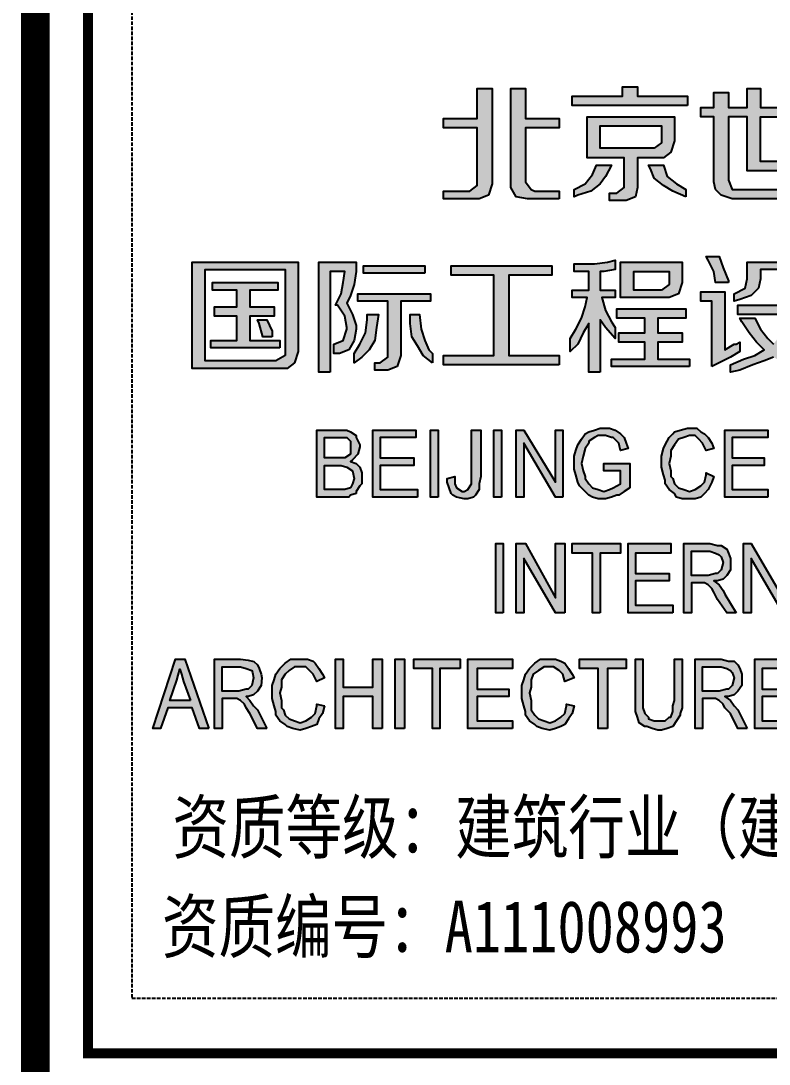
# Model space of a CAD drawing. Extents: x 815029915 to 815825525, y 579155098 to 579748855.
# Drawn here: x 815541256 to 815543855, y 579204063 to 579207685 of the extents above; entities that cross this region are included whole.
import ezdxf
from ezdxf.enums import TextEntityAlignment as Align

# ---------------------------------------------------------------- set-up
doc = ezdxf.new("R2010")
doc.units = 0
doc.header["$LTSCALE"] = 100
doc.header["$MEASUREMENT"] = 0
doc.linetypes.add('DASH', pattern=[0.35, 0.25, -0.1])
doc.layers.add('TK', color=7, linetype='Continuous')
doc.styles.add('公司名等', font='')
doc.styles.get('公司名等').set_extended_font_data('SimHei')

# ---------------------------------------------------------------- blocks, each defined once
blk = doc.blocks.new('cciad-logohatch')
h = blk.add_hatch(color=0)
h.dxf.hatch_style = 1
h.paths.add_polyline_path([(9.482, 18.552), (9.09, 18.552), (9.09, 17.766), (8.206, 17.766), (8.206, 17.521), (9.09, 17.521), (9.09, 16.098), (9.09, 16), (8.894, 15.853), (8.206, 15.853), (8.206, 15.657), (9.041, 15.657), (9.139, 15.657), (9.384, 15.755), (9.482, 16.049)])
h = blk.add_hatch(color=0)
h.dxf.hatch_style = 1
h.paths.add_polyline_path([(10.364, 17.521), (11.245, 17.521), (11.245, 17.766), (10.364, 17.766), (10.364, 18.552), (9.972, 18.552), (9.972, 16.049), (9.972, 15.951), (10.119, 15.706), (10.413, 15.657), (11.245, 15.657), (11.245, 15.853), (10.609, 15.853), (10.511, 15.902), (10.364, 16.098)])
h = blk.add_hatch(color=0)
h.dxf.hatch_style = 1
h.paths.add_polyline_path([(14.628, 18.356), (13.305, 18.356), (13.305, 18.601), (12.913, 18.601), (12.913, 18.356), (11.588, 18.356), (11.588, 18.108), (14.628, 18.108)])
h = blk.add_hatch(color=0)
h.dxf.hatch_style = 1
h.paths.add_polyline_path([(15.706, 17.815), (16.196, 17.815), (16.196, 16.391), (17.178, 16.391), (17.325, 16.44), (17.521, 16.59), (17.619, 16.884), (17.619, 17.815), (18.011, 17.815), (18.011, 18.059), (17.619, 18.059), (17.619, 18.552), (17.276, 18.552), (17.276, 18.059), (16.541, 18.059), (16.541, 18.552), (16.196, 18.552), (16.196, 18.059), (15.706, 18.059), (15.706, 18.454), (15.314, 18.454), (15.314, 18.059), (14.971, 18.059), (14.971, 17.815), (15.314, 17.815), (15.314, 16.098), (15.363, 15.902), (15.51, 15.755), (15.804, 15.657), (17.962, 15.657), (17.962, 15.902), (15.951, 15.902), (15.804, 15.902), (15.706, 16.147)])
h.paths.add_polyline_path([(16.541, 17.815), (17.276, 17.815), (17.276, 16.835), (17.08, 16.639), (16.541, 16.639)], flags=16)
h = blk.add_hatch(color=0)
h.dxf.hatch_style = 1
h.paths.add_polyline_path([(14.285, 17.815), (11.98, 17.815), (11.98, 16.737), (12.962, 16.737), (12.962, 16), (12.962, 15.951), (12.766, 15.804), (12.568, 15.804), (12.568, 15.608), (12.913, 15.608), (13.011, 15.608), (13.256, 15.706), (13.305, 15.951), (13.305, 16.737), (13.844, 16.737), (13.991, 16.737), (14.187, 16.884), (14.285, 17.178)])
h.paths.add_polyline_path([(13.942, 17.57), (13.942, 17.178), (13.942, 17.129), (13.746, 16.982), (12.323, 16.982), (12.323, 17.57)], flags=16)
h = blk.add_hatch(color=0)
h.dxf.hatch_style = 1
h.paths.add_polyline_path([(12.47, 16.245), (12.619, 16.541), (12.225, 16.541), (12.127, 16.294), (11.931, 16.049), (11.637, 15.902), (11.637, 15.706), (11.735, 15.755), (12.078, 15.853), (12.323, 16.049)])
h = blk.add_hatch(color=0)
h.dxf.hatch_style = 1
h.paths.add_polyline_path([(14.089, 16.245), (13.991, 16.541), (13.599, 16.541), (13.648, 16.44), (13.746, 16.196), (13.991, 16), (14.236, 15.853), (14.579, 15.706), (14.579, 15.902), (14.334, 16.049)])
h = blk.add_hatch(color=0)
h.dxf.hatch_style = 1
h.paths.add_polyline_path([(12.47, 12.713), (12.372, 13.058), (12.717, 13.058), (12.717, 13.254), (12.323, 13.254), (12.323, 13.744), (12.421, 13.744), (12.717, 13.793), (12.717, 14.038), (12.519, 13.989), (12.176, 13.94), (11.637, 13.94), (11.637, 13.744), (12.029, 13.744), (12.029, 13.254), (11.588, 13.254), (11.588, 13.058), (11.98, 13.058), (11.931, 12.811), (11.833, 12.517), (11.686, 12.223), (11.539, 11.978), (11.539, 11.635), (11.735, 11.831), (11.882, 12.125), (12.029, 12.37), (12.029, 11.094), (12.323, 11.094), (12.323, 12.468), (12.47, 12.272), (12.717, 11.978), (12.717, 12.272), (12.619, 12.419)])
h = blk.add_hatch(color=0)
h.dxf.hatch_style = 1
h.paths.add_polyline_path([(15.559, 13.842), (15.461, 14.136), (15.118, 14.136), (15.167, 14.038), (15.314, 13.744), (15.363, 13.45), (15.706, 13.45), (15.706, 13.499)])
h = blk.add_hatch(color=0)
h.dxf.hatch_style = 1
h.paths.add_polyline_path([(4.382, 13.989), (1.59, 13.989), (1.59, 11.192), (3.941, 11.192), (4.088, 11.192), (4.284, 11.339), (4.382, 11.635)])
h.paths.add_polyline_path([(4.039, 11.635), (4.039, 11.537), (3.794, 11.39), (1.933, 11.39), (1.933, 13.793), (4.039, 13.793)], flags=16)
h.paths.add_polyline_path([(3.892, 11.929), (3.892, 11.733), (2.08, 11.733), (2.08, 11.929), (2.766, 11.929), (2.766, 12.566), (2.178, 12.566), (2.178, 12.811), (2.766, 12.811), (2.766, 13.254), (2.129, 13.254), (2.129, 13.45), (3.843, 13.45), (3.843, 13.254), (3.109, 13.254), (3.109, 12.811), (3.745, 12.811), (3.745, 12.566), (3.109, 12.566), (3.109, 11.929)], flags=0)
h.paths.add_polyline_path([(3.696, 12.174), (3.696, 12.027), (3.451, 12.027), (3.353, 12.37), (3.304, 12.468), (3.549, 12.468)], flags=0)
h = blk.add_hatch(color=0)
h.dxf.hatch_style = 1
h.paths.add_polyline_path([(5.217, 13.744), (5.609, 13.744), (5.56, 13.45), (5.511, 13.156), (5.364, 12.86), (5.413, 12.86), (5.609, 12.566), (5.658, 12.272), (5.658, 12.223), (5.56, 11.929), (5.315, 11.831), (5.315, 11.586), (5.462, 11.586), (5.707, 11.684), (5.854, 11.929), (5.903, 12.223), (5.903, 12.321), (5.805, 12.615), (5.658, 12.909), (5.756, 13.107), (5.854, 13.401), (5.903, 13.744), (5.903, 13.989), (4.921, 13.989), (4.921, 11.094), (5.217, 11.094)])
h = blk.add_hatch(color=0)
h.dxf.hatch_style = 1
h.paths.add_polyline_path([(7.716, 13.891), (6.099, 13.891), (6.099, 13.695), (7.716, 13.695)])
h = blk.add_hatch(color=0)
h.dxf.hatch_style = 1
h.paths.add_polyline_path([(9.923, 13.646), (11.049, 13.646), (11.049, 13.891), (8.402, 13.891), (8.402, 13.646), (9.531, 13.646), (9.531, 11.537), (8.206, 11.537), (8.206, 11.29), (11.245, 11.29), (11.245, 11.537), (9.923, 11.537)])
h = blk.add_hatch(color=0)
h.dxf.hatch_style = 1
h.paths.add_polyline_path([(14.383, 13.156), (14.481, 13.45), (14.481, 13.989), (12.864, 13.989), (12.864, 13.058), (14.04, 13.058), (14.138, 13.058)])
h.paths.add_polyline_path([(13.207, 13.254), (13.207, 13.744), (14.138, 13.744), (14.138, 13.45), (14.138, 13.401), (13.942, 13.254)], flags=16)
h = blk.add_hatch(color=0)
h.dxf.hatch_style = 1
h.paths.add_polyline_path([(16.541, 13.548), (16.541, 13.793), (17.276, 13.793), (17.276, 13.401), (17.325, 13.156), (17.57, 13.058), (18.011, 13.058), (18.011, 13.254), (17.717, 13.254), (17.57, 13.45), (17.57, 13.989), (16.196, 13.989), (16.196, 13.548), (16.147, 13.303), (15.853, 13.156), (15.853, 12.958), (16, 13.007), (16.296, 13.107), (16.492, 13.303)])
h = blk.add_hatch(color=0)
h.dxf.hatch_style = 1
h.paths.add_polyline_path([(3.745, 12.811), (3.109, 12.811), (3.109, 13.254), (3.843, 13.254), (3.843, 13.45), (2.129, 13.45), (2.129, 13.254), (2.766, 13.254), (2.766, 12.811), (2.178, 12.811), (2.178, 12.566), (2.766, 12.566), (2.766, 11.929), (2.08, 11.929), (2.08, 11.733), (3.892, 11.733), (3.892, 11.929), (3.109, 11.929), (3.109, 12.566), (3.745, 12.566)])
h = blk.add_hatch(color=0)
h.dxf.hatch_style = 1
h.paths.add_polyline_path([(15.608, 13.205), (14.971, 13.205), (14.971, 12.958), (15.265, 12.958), (15.265, 11.241), (15.461, 11.339), (15.755, 11.488), (16, 11.635), (16, 11.88), (15.902, 11.831), (15.853, 11.831), (15.608, 11.684)])
h = blk.add_hatch(color=0)
h.dxf.hatch_style = 1
h.paths.add_polyline_path([(7.079, 12.958), (7.863, 12.958), (7.863, 13.156), (5.952, 13.156), (5.952, 12.958), (6.736, 12.958), (6.736, 11.488), (6.54, 11.339), (6.393, 11.339), (6.393, 11.143), (6.638, 11.143), (6.736, 11.143), (6.981, 11.241), (7.079, 11.537)])
h = blk.add_hatch(color=0)
h.dxf.hatch_style = 1
h.paths.add_polyline_path([(13.844, 12.517), (14.579, 12.517), (14.579, 12.762), (12.766, 12.762), (12.766, 12.517), (13.501, 12.517), (13.501, 12.125), (12.815, 12.125), (12.815, 11.88), (13.501, 11.88), (13.501, 11.439), (12.619, 11.439), (12.619, 11.241), (14.677, 11.241), (14.677, 11.439), (13.844, 11.439), (13.844, 11.88), (14.481, 11.88), (14.481, 12.125), (13.844, 12.125)])
h = blk.add_hatch(color=0)
h.dxf.hatch_style = 1
h.paths.add_polyline_path([(17.276, 11.831), (17.472, 12.027), (17.668, 12.321), (17.815, 12.615), (17.815, 12.86), (15.951, 12.86), (15.951, 12.615), (17.423, 12.615), (17.276, 12.321), (17.08, 12.076), (16.884, 11.831), (16.737, 11.978), (16.541, 12.223), (16.394, 12.517), (16, 12.517), (16.049, 12.419), (16.245, 12.125), (16.443, 11.88), (16.639, 11.684), (16.394, 11.537), (16.098, 11.439), (15.755, 11.29), (15.755, 11.094), (16, 11.143), (16.345, 11.29), (16.639, 11.39), (16.884, 11.488), (17.08, 11.39), (17.325, 11.29), (17.668, 11.192), (18.011, 11.094), (18.011, 11.29), (17.668, 11.439), (17.374, 11.537), (17.129, 11.684)])
h = blk.add_hatch(color=0)
h.dxf.hatch_style = 1
h.paths.add_polyline_path([(3.549, 12.468), (3.304, 12.468), (3.353, 12.37), (3.451, 12.027), (3.696, 12.027), (3.696, 12.174)])
h = blk.add_hatch(color=0)
h.dxf.hatch_style = 1
h.paths.add_polyline_path([(6.442, 12.272), (6.491, 12.615), (6.197, 12.615), (6.197, 12.468), (6.148, 12.125), (6.001, 11.831), (5.854, 11.586), (5.854, 11.339), (6.05, 11.488), (6.246, 11.684), (6.393, 11.929)])
h = blk.add_hatch(color=0)
h.dxf.hatch_style = 1
h.paths.add_polyline_path([(7.618, 12.223), (7.569, 12.615), (7.324, 12.615), (7.324, 12.37), (7.373, 12.027), (7.52, 11.782), (7.667, 11.537), (7.912, 11.339), (7.912, 11.586), (7.814, 11.684), (7.716, 11.929)])
h = blk.add_hatch(color=0)
h.dxf.hatch_style = 1
h.paths.add_polyline_path([(11.833, 8.691), (11.882, 8.887), (11.931, 9.083), (12.029, 9.23), (12.029, 9.279), (12.176, 9.377), (12.274, 9.426), (12.421, 9.426), (12.47, 9.426), (12.619, 9.377), (12.668, 9.377), (12.815, 9.23), (12.864, 9.034), (13.06, 9.083), (13.011, 9.23), (12.962, 9.377), (12.864, 9.475), (12.717, 9.573), (12.568, 9.622), (12.421, 9.622), (12.323, 9.622), (12.176, 9.573), (12.029, 9.524), (11.931, 9.475), (11.833, 9.328), (11.735, 9.181), (11.686, 9.034), (11.637, 8.887), (11.637, 8.691), (11.637, 8.544), (11.686, 8.397), (11.735, 8.201), (11.784, 8.103), (11.882, 8.005), (12.029, 7.856), (12.127, 7.807), (12.274, 7.758), (12.421, 7.758), (12.47, 7.758), (12.619, 7.807), (12.766, 7.856), (12.815, 7.856), (12.962, 7.956), (13.109, 8.054), (13.109, 8.691), (12.421, 8.691), (12.421, 8.495), (12.864, 8.495), (12.864, 8.152), (12.668, 8.054), (12.568, 8.005), (12.421, 7.956), (12.274, 8.005), (12.127, 8.054), (12.029, 8.152), (11.931, 8.299), (11.931, 8.348), (11.882, 8.495)])
h = blk.add_hatch(color=0)
h.dxf.hatch_style = 1
h.paths.add_polyline_path([(14.187, 8.495), (14.138, 8.691), (14.187, 8.887), (14.187, 9.034), (14.285, 9.181), (14.383, 9.328), (14.53, 9.377), (14.677, 9.426), (14.824, 9.426), (14.922, 9.328), (15.02, 9.23), (15.118, 9.034), (15.314, 9.083), (15.265, 9.23), (15.167, 9.377), (15.069, 9.475), (14.971, 9.524), (14.873, 9.622), (14.677, 9.622), (14.628, 9.622), (14.432, 9.573), (14.285, 9.524), (14.236, 9.475), (14.138, 9.377), (14.04, 9.181), (13.991, 9.083), (13.942, 8.887), (13.942, 8.691), (13.942, 8.593), (13.991, 8.397), (14.04, 8.25), (14.04, 8.152), (14.138, 8.005), (14.285, 7.905), (14.334, 7.807), (14.481, 7.758), (14.677, 7.758), (14.824, 7.758), (14.971, 7.807), (15.069, 7.905), (15.167, 8.005), (15.265, 8.201), (15.314, 8.348), (15.118, 8.446), (15.118, 8.397), (15.069, 8.201), (14.971, 8.103), (14.824, 8.005), (14.677, 7.956), (14.53, 8.005), (14.383, 8.054), (14.285, 8.152), (14.236, 8.299), (14.187, 8.348)])
h = blk.add_hatch(color=0)
h.dxf.hatch_style = 1
h.paths.add_polyline_path([(5.805, 8.789), (5.952, 8.936), (6.001, 9.132), (6.001, 9.181), (5.903, 9.377), (5.903, 9.426), (5.756, 9.524), (5.658, 9.573), (5.462, 9.573), (4.872, 9.573), (4.872, 7.807), (5.462, 7.807), (5.56, 7.807), (5.707, 7.807), (5.756, 7.856), (5.903, 7.905), (5.903, 7.956), (6.001, 8.103), (6.05, 8.152), (6.05, 8.299), (6.05, 8.446), (6.001, 8.593), (5.903, 8.691), (5.756, 8.74)])
h.paths.add_polyline_path([(5.068, 8.838), (5.068, 9.377), (5.413, 9.377), (5.511, 9.377), (5.658, 9.377), (5.756, 9.279), (5.756, 9.083), (5.756, 8.936), (5.609, 8.838), (5.413, 8.838)], flags=16)
h.paths.add_polyline_path([(5.462, 8.642), (5.511, 8.642), (5.658, 8.593), (5.805, 8.495), (5.854, 8.299), (5.805, 8.152), (5.756, 8.054), (5.609, 8.005), (5.462, 8.005), (5.068, 8.005), (5.068, 8.642)], flags=16)
h = blk.add_hatch(color=0)
h.dxf.hatch_style = 1
h.paths.add_polyline_path([(7.422, 8.838), (6.54, 8.838), (6.54, 9.377), (7.471, 9.377), (7.471, 9.573), (6.344, 9.573), (6.344, 7.807), (7.52, 7.807), (7.52, 8.005), (6.54, 8.005), (6.54, 8.642), (7.422, 8.642)])
h = blk.add_hatch(color=0)
h.dxf.hatch_style = 1
h.paths.add_polyline_path([(8.059, 9.573), (7.863, 9.573), (7.863, 7.807), (8.059, 7.807)])
h = blk.add_hatch(color=0)
h.dxf.hatch_style = 1
h.paths.add_polyline_path([(9.188, 9.573), (8.943, 9.573), (8.943, 8.348), (8.943, 8.299), (8.943, 8.152), (8.843, 8.005), (8.745, 7.956), (8.696, 7.956), (8.549, 8.054), (8.5, 8.152), (8.5, 8.348), (8.304, 8.299), (8.304, 8.201), (8.353, 8.054), (8.402, 7.905), (8.451, 7.856), (8.549, 7.807), (8.745, 7.758), (8.843, 7.758), (8.992, 7.807), (9.041, 7.856), (9.139, 8.005), (9.139, 8.152), (9.188, 8.348)])
h = blk.add_hatch(color=0)
h.dxf.hatch_style = 1
h.paths.add_polyline_path([(9.727, 9.573), (9.531, 9.573), (9.531, 7.807), (9.727, 7.807)])
h = blk.add_hatch(color=0)
h.dxf.hatch_style = 1
h.paths.add_polyline_path([(10.315, 9.573), (10.119, 9.573), (10.119, 7.807), (10.315, 7.807), (10.315, 9.23), (11.147, 7.807), (11.343, 7.807), (11.343, 9.573), (11.147, 9.573), (11.147, 8.201)])
h = blk.add_hatch(color=0)
h.dxf.hatch_style = 1
h.paths.add_polyline_path([(15.804, 8.642), (16.639, 8.642), (16.639, 8.838), (15.804, 8.838), (15.804, 9.377), (16.737, 9.377), (16.737, 9.573), (15.608, 9.573), (15.608, 7.807), (16.737, 7.807), (16.737, 8.005), (15.804, 8.005)])
h = blk.add_hatch(color=0)
h.dxf.hatch_style = 1
h.paths.add_polyline_path([(9.776, 6.582), (9.58, 6.582), (9.58, 4.767), (9.776, 4.767)])
h = blk.add_hatch(color=0)
h.dxf.hatch_style = 1
h.paths.add_polyline_path([(10.364, 6.582), (10.119, 6.582), (10.119, 4.767), (10.315, 4.767), (10.315, 6.188), (11.147, 4.767), (11.392, 4.767), (11.392, 6.582), (11.147, 6.582), (11.147, 5.159)])
h = blk.add_hatch(color=0)
h.dxf.hatch_style = 1
h.paths.add_polyline_path([(12.323, 6.337), (12.864, 6.337), (12.864, 6.582), (11.588, 6.582), (11.588, 6.337), (12.127, 6.337), (12.127, 4.767), (12.323, 4.767)])
h = blk.add_hatch(color=0)
h.dxf.hatch_style = 1
h.paths.add_polyline_path([(13.256, 5.6), (14.138, 5.6), (14.138, 5.796), (13.256, 5.796), (13.256, 6.337), (14.187, 6.337), (14.187, 6.582), (13.06, 6.582), (13.06, 4.767), (14.236, 4.767), (14.236, 4.963), (13.256, 4.963)])
h = blk.add_hatch(color=0)
h.dxf.hatch_style = 1
h.paths.add_polyline_path([(15.657, 5.747), (15.755, 5.894), (15.755, 6.09), (15.755, 6.188), (15.706, 6.337), (15.657, 6.435), (15.51, 6.533), (15.412, 6.533), (15.216, 6.582), (14.53, 6.582), (14.53, 4.767), (14.726, 4.767), (14.726, 5.551), (14.971, 5.551), (15.069, 5.551), (15.167, 5.502), (15.265, 5.404), (15.314, 5.306), (15.412, 5.11), (15.657, 4.767), (15.902, 4.767), (15.608, 5.257), (15.559, 5.355), (15.461, 5.502), (15.314, 5.6), (15.412, 5.6), (15.559, 5.649)])
h.paths.add_polyline_path([(14.726, 5.747), (14.726, 6.386), (15.216, 6.386), (15.363, 6.337), (15.461, 6.288), (15.51, 6.239), (15.559, 6.09), (15.51, 5.894), (15.412, 5.796), (15.363, 5.796), (15.167, 5.747)], flags=16)
h = blk.add_hatch(color=0)
h.dxf.hatch_style = 1
h.paths.add_polyline_path([(16.296, 6.188), (17.129, 4.767), (17.325, 4.767), (17.325, 6.582), (17.129, 6.582), (17.129, 5.159), (16.296, 6.582), (16.098, 6.582), (16.098, 4.767), (16.296, 4.767)])
h = blk.add_hatch(color=0)
h.dxf.hatch_style = 1
h.paths.add_polyline_path([(1.392, 3.54), (1.147, 3.54), (0.559, 1.725), (0.755, 1.725), (0.951, 2.264), (1.59, 2.264), (1.786, 1.725), (2.031, 1.725)])
h.paths.add_polyline_path([(1.184, 2.994), (1.221, 3.122), (1.263, 3.278), (1.304, 3.151), (1.361, 2.954), (1.541, 2.46), (1, 2.46)], flags=16)
h = blk.add_hatch(color=0)
h.dxf.hatch_style = 1
h.paths.add_polyline_path([(3.206, 2.607), (3.304, 2.705), (3.402, 2.854), (3.426, 3.05), (3.402, 3.148), (3.353, 3.295), (3.304, 3.393), (3.207, 3.48), (3.062, 3.516), (2.864, 3.54), (2.178, 3.54), (2.178, 1.725), (2.374, 1.725), (2.374, 2.509), (2.619, 2.509), (2.766, 2.509), (2.864, 2.46), (2.962, 2.362), (3.011, 2.264), (3.109, 2.117), (3.304, 1.725), (3.549, 1.725), (3.304, 2.215), (3.206, 2.313), (3.109, 2.46), (3.011, 2.558), (3.06, 2.558)])
h.paths.add_polyline_path([(2.374, 2.705), (2.374, 2.754), (2.374, 3.344), (2.864, 3.344), (3.011, 3.295), (3.158, 3.246), (3.18, 3.195), (3.206, 3.05), (3.158, 2.854), (3.06, 2.754), (3.011, 2.754), (2.815, 2.705)], flags=16)
h = blk.add_hatch(color=0)
h.dxf.hatch_style = 1
h.paths.add_polyline_path([(3.892, 2.656), (3.941, 2.805), (3.941, 3.001), (4.039, 3.148), (4.137, 3.246), (4.284, 3.344), (4.431, 3.344), (4.578, 3.344), (4.676, 3.246), (4.774, 3.148), (4.872, 2.952), (5.068, 3.05), (5.019, 3.148), (4.921, 3.295), (4.823, 3.442), (4.774, 3.491), (4.627, 3.54), (4.431, 3.54), (4.382, 3.54), (4.186, 3.54), (4.039, 3.442), (3.99, 3.393), (3.892, 3.295), (3.794, 3.148), (3.745, 3.001), (3.696, 2.854), (3.696, 2.656), (3.696, 2.509), (3.745, 2.313), (3.794, 2.166), (3.794, 2.068), (3.892, 1.921), (4.039, 1.823), (4.088, 1.774), (4.235, 1.725), (4.431, 1.676), (4.578, 1.725), (4.725, 1.774), (4.872, 1.823), (4.921, 1.97), (5.019, 2.117), (5.068, 2.313), (4.872, 2.362), (4.872, 2.313), (4.823, 2.117), (4.725, 2.019), (4.578, 1.921), (4.431, 1.872), (4.284, 1.921), (4.137, 1.97), (4.039, 2.068), (3.99, 2.215), (3.941, 2.264), (3.941, 2.46)])
h = blk.add_hatch(color=0)
h.dxf.hatch_style = 1
h.paths.add_polyline_path([(6.589, 3.54), (6.344, 3.54), (6.344, 2.805), (5.56, 2.805), (5.56, 3.54), (5.364, 3.54), (5.364, 1.725), (5.56, 1.725), (5.56, 2.558), (6.344, 2.558), (6.344, 1.725), (6.589, 1.725)])
h = blk.add_hatch(color=0)
h.dxf.hatch_style = 1
h.paths.add_polyline_path([(7.177, 3.54), (6.932, 3.54), (6.932, 1.725), (7.177, 1.725)])
h = blk.add_hatch(color=0)
h.dxf.hatch_style = 1
h.paths.add_polyline_path([(8.108, 3.295), (8.647, 3.295), (8.647, 3.54), (7.422, 3.54), (7.422, 3.295), (7.912, 3.295), (7.912, 1.725), (8.108, 1.725)])
h = blk.add_hatch(color=0)
h.dxf.hatch_style = 1
h.paths.add_polyline_path([(9.923, 2.754), (9.09, 2.754), (9.09, 3.295), (10.021, 3.295), (10.021, 3.54), (8.843, 3.54), (8.843, 1.725), (10.021, 1.725), (10.021, 1.921), (9.09, 1.921), (9.09, 2.558), (9.923, 2.558)])
h = blk.add_hatch(color=0)
h.dxf.hatch_style = 1
h.paths.add_polyline_path([(10.511, 2.46), (10.462, 2.656), (10.511, 2.805), (10.511, 3.001), (10.56, 3.148), (10.707, 3.246), (10.854, 3.344), (11.001, 3.344), (11.098, 3.344), (11.245, 3.246), (11.343, 3.148), (11.392, 2.952), (11.637, 3.05), (11.588, 3.148), (11.49, 3.295), (11.392, 3.442), (11.294, 3.491), (11.147, 3.54), (11.001, 3.54), (10.903, 3.54), (10.756, 3.54), (10.609, 3.442), (10.56, 3.393), (10.462, 3.295), (10.364, 3.148), (10.315, 3.001), (10.266, 2.854), (10.266, 2.656), (10.266, 2.509), (10.315, 2.313), (10.364, 2.166), (10.364, 2.068), (10.462, 1.921), (10.609, 1.823), (10.658, 1.774), (10.805, 1.725), (11.001, 1.676), (11.147, 1.725), (11.294, 1.774), (11.392, 1.823), (11.49, 1.97), (11.588, 2.117), (11.637, 2.313), (11.441, 2.362), (11.441, 2.313), (11.392, 2.117), (11.294, 2.019), (11.147, 1.921), (11.001, 1.872), (10.854, 1.921), (10.707, 1.97), (10.609, 2.068), (10.511, 2.215), (10.511, 2.264)])
h = blk.add_hatch(color=0)
h.dxf.hatch_style = 1
h.paths.add_polyline_path([(12.519, 3.295), (13.011, 3.295), (13.011, 3.54), (11.784, 3.54), (11.784, 3.295), (12.274, 3.295), (12.274, 1.725), (12.519, 1.725)])
h = blk.add_hatch(color=0)
h.dxf.hatch_style = 1
h.paths.add_polyline_path([(13.452, 2.46), (13.452, 3.54), (13.256, 3.54), (13.256, 2.46), (13.256, 2.362), (13.256, 2.166), (13.305, 2.019), (13.354, 1.872), (13.501, 1.774), (13.55, 1.774), (13.697, 1.725), (13.844, 1.676), (13.942, 1.676), (14.089, 1.725), (14.236, 1.774), (14.334, 1.921), (14.432, 2.068), (14.432, 2.117), (14.481, 2.264), (14.481, 2.46), (14.481, 3.54), (14.285, 3.54), (14.285, 2.46), (14.236, 2.313), (14.236, 2.166), (14.187, 2.019), (14.138, 2.019), (14.04, 1.921), (13.844, 1.921), (13.746, 1.921), (13.599, 1.97), (13.599, 2.019), (13.501, 2.117), (13.452, 2.264)])
h = blk.add_hatch(color=0)
h.dxf.hatch_style = 1
h.paths.add_polyline_path([(15.951, 2.705), (16.049, 2.854), (16.049, 3.05), (16.049, 3.148), (16, 3.295), (15.951, 3.393), (15.853, 3.491), (15.706, 3.491), (15.51, 3.54), (14.824, 3.54), (14.824, 1.725), (15.02, 1.725), (15.02, 2.509), (15.265, 2.509), (15.363, 2.509), (15.461, 2.46), (15.559, 2.362), (15.608, 2.264), (15.755, 2.117), (15.951, 1.725), (16.196, 1.725), (15.951, 2.215), (15.853, 2.313), (15.755, 2.46), (15.608, 2.558), (15.706, 2.558), (15.853, 2.607)])
h.paths.add_polyline_path([(15.02, 2.705), (15.02, 2.754), (15.02, 3.344), (15.51, 3.344), (15.657, 3.295), (15.755, 3.246), (15.804, 3.197), (15.853, 3.05), (15.804, 2.854), (15.706, 2.754), (15.657, 2.754), (15.461, 2.705)], flags=16)
h = blk.add_hatch(color=0)
h.dxf.hatch_style = 1
h.paths.add_polyline_path([(17.472, 2.754), (16.59, 2.754), (16.59, 3.295), (17.521, 3.295), (17.521, 3.54), (16.394, 3.54), (16.394, 1.725), (17.57, 1.725), (17.57, 1.921), (16.59, 1.921), (16.59, 2.558), (17.472, 2.558)])
blk = doc.blocks.new('WMF3')
for points in [[(14.951, -5.593), (13.431, -5.593), (13.431, -5.469), (14.094, -5.469), (14.094, -5.347), (14.29, -5.347), (14.29, -5.469), (14.951, -5.469)], [(12.329, -6.77), (12.207, -6.819), (12.158, -6.819), (11.74, -6.819), (11.74, -6.721), (12.084, -6.721), (12.182, -6.647), (12.182, -6.598), (12.182, -5.887), (11.74, -5.887), (11.74, -5.764), (12.182, -5.764), (12.182, -5.371), (12.378, -5.371), (12.378, -6.623)], [(13.26, -6.819), (12.843, -6.819), (12.696, -6.794), (12.623, -6.672), (12.623, -6.623), (12.623, -5.371), (12.819, -5.371), (12.819, -5.764), (13.26, -5.764), (13.26, -5.887), (12.819, -5.887), (12.819, -6.598), (12.892, -6.696), (12.941, -6.721), (13.26, -6.721)], [(14.143, -6.843), (14.094, -6.843), (13.921, -6.843), (13.921, -6.745), (14.02, -6.745), (14.118, -6.672), (14.118, -6.647), (14.118, -6.279), (13.627, -6.279), (13.627, -5.74), (14.78, -5.74), (14.78, -6.058), (14.731, -6.205), (14.633, -6.279), (14.559, -6.279), (14.29, -6.279), (14.29, -6.672), (14.265, -6.794)], [(16.177, -6.328), (15.908, -6.328), (15.908, -5.74), (16.275, -5.74), (16.275, -6.23)], [(14.51, -6.156), (13.799, -6.156), (13.799, -5.862), (14.608, -5.862), (14.608, -6.058), (14.608, -6.083)], [(13.676, -6.721), (13.505, -6.77), (13.456, -6.794), (13.456, -6.696), (13.603, -6.623), (13.701, -6.5), (13.75, -6.377), (13.947, -6.377), (13.872, -6.525), (13.799, -6.623)], [(14.927, -6.794), (14.755, -6.721), (14.633, -6.647), (14.51, -6.549), (14.461, -6.427), (14.437, -6.377), (14.633, -6.377), (14.682, -6.525), (14.804, -6.623), (14.927, -6.696)], [(9.779, -8.978), (9.681, -9.051), (9.608, -9.051), (8.432, -9.051), (8.432, -7.653), (9.828, -7.653), (9.828, -8.83)], [(10.246, -9.1), (10.098, -9.1), (10.098, -7.653), (10.589, -7.653), (10.589, -7.775), (10.564, -7.947), (10.515, -8.094), (10.466, -8.193), (10.54, -8.34), (10.589, -8.487), (10.589, -8.536), (10.564, -8.683), (10.491, -8.805), (10.368, -8.854), (10.295, -8.854), (10.295, -8.732), (10.417, -8.683), (10.466, -8.536), (10.466, -8.511), (10.442, -8.364), (10.344, -8.217), (10.319, -8.217), (10.393, -8.069), (10.417, -7.922), (10.442, -7.775), (10.246, -7.775)], [(13.799, -9.1), (13.652, -9.1), (13.652, -8.462), (13.578, -8.585), (13.505, -8.732), (13.407, -8.83), (13.407, -8.658), (13.48, -8.536), (13.554, -8.389), (13.603, -8.242), (13.627, -8.118), (13.431, -8.118), (13.431, -8.02), (13.652, -8.02), (13.652, -7.775), (13.456, -7.775), (13.456, -7.677), (13.725, -7.677), (13.897, -7.653), (13.996, -7.628), (13.996, -7.751), (13.848, -7.775), (13.799, -7.775), (13.799, -8.02), (13.996, -8.02), (13.996, -8.118), (13.823, -8.118), (13.872, -8.291), (13.947, -8.438), (13.996, -8.511), (13.996, -8.658), (13.872, -8.511), (13.799, -8.413)], [(14.706, -8.118), (14.657, -8.118), (14.069, -8.118), (14.069, -7.653), (14.878, -7.653), (14.878, -7.922), (14.829, -8.069)], [(15.49, -7.922), (15.319, -7.922), (15.294, -7.775), (15.221, -7.628), (15.196, -7.579), (15.368, -7.579), (15.417, -7.726), (15.49, -7.898)], [(16.642, -8.118), (16.422, -8.118), (16.3, -8.069), (16.275, -7.947), (16.275, -7.751), (15.908, -7.751), (15.908, -7.873), (15.883, -7.996), (15.785, -8.094), (15.637, -8.144), (15.564, -8.168), (15.564, -8.069), (15.71, -7.996), (15.735, -7.873), (15.735, -7.653), (16.422, -7.653), (16.422, -7.922), (16.495, -8.02), (16.642, -8.02)], [(9.657, -8.879), (9.534, -8.952), (8.604, -8.952), (8.604, -7.751), (9.657, -7.751), (9.657, -8.83)], [(11.495, -7.8), (10.687, -7.8), (10.687, -7.702), (11.495, -7.702)], [(13.26, -9.002), (11.74, -9.002), (11.74, -8.879), (12.403, -8.879), (12.403, -7.824), (11.838, -7.824), (11.838, -7.702), (13.162, -7.702), (13.162, -7.824), (12.598, -7.824), (12.598, -8.879), (13.26, -8.879)], [(14.608, -8.02), (14.241, -8.02), (14.241, -7.775), (14.706, -7.775), (14.706, -7.922), (14.706, -7.947)], [(9.583, -8.781), (8.677, -8.781), (8.677, -8.683), (9.02, -8.683), (9.02, -8.364), (8.726, -8.364), (8.726, -8.242), (9.02, -8.242), (9.02, -8.02), (8.701, -8.02), (8.701, -7.922), (9.559, -7.922), (9.559, -8.02), (9.191, -8.02), (9.191, -8.242), (9.51, -8.242), (9.51, -8.364), (9.191, -8.364), (9.191, -8.683), (9.583, -8.683)], [(11.128, -9.027), (11.005, -9.076), (10.956, -9.076), (10.834, -9.076), (10.834, -8.978), (10.907, -8.978), (11.005, -8.903), (11.005, -8.168), (10.613, -8.168), (10.613, -8.069), (11.569, -8.069), (11.569, -8.168), (11.177, -8.168), (11.177, -8.879)], [(15.27, -9.027), (15.27, -8.168), (15.123, -8.168), (15.123, -8.045), (15.441, -8.045), (15.441, -8.805), (15.564, -8.732), (15.588, -8.732), (15.637, -8.707), (15.637, -8.83), (15.515, -8.903), (15.368, -8.978)], [(10.76, -8.805), (10.662, -8.903), (10.564, -8.978), (10.564, -8.854), (10.638, -8.732), (10.711, -8.585), (10.736, -8.413), (10.736, -8.34), (10.883, -8.34), (10.858, -8.511), (10.834, -8.683)], [(11.593, -8.978), (11.471, -8.879), (11.397, -8.756), (11.324, -8.634), (11.299, -8.462), (11.299, -8.34), (11.422, -8.34), (11.446, -8.536), (11.495, -8.683), (11.544, -8.805), (11.593, -8.854)], [(14.976, -9.027), (13.947, -9.027), (13.947, -8.928), (14.388, -8.928), (14.388, -8.707), (14.045, -8.707), (14.045, -8.585), (14.388, -8.585), (14.388, -8.389), (14.02, -8.389), (14.02, -8.266), (14.927, -8.266), (14.927, -8.389), (14.559, -8.389), (14.559, -8.585), (14.878, -8.585), (14.878, -8.707), (14.559, -8.707), (14.559, -8.928), (14.976, -8.928)], [(9.485, -8.634), (9.363, -8.634), (9.314, -8.462), (9.289, -8.413), (9.412, -8.413), (9.485, -8.56)], [(10.589, -10.695), (10.515, -10.719), (10.491, -10.744), (10.417, -10.744), (10.368, -10.744), (10.073, -10.744), (10.073, -9.861), (10.368, -9.861), (10.466, -9.861), (10.515, -9.885), (10.589, -9.934), (10.589, -9.959), (10.638, -10.057), (10.638, -10.081), (10.613, -10.179), (10.54, -10.253), (10.515, -10.277), (10.589, -10.302), (10.638, -10.351), (10.662, -10.424), (10.662, -10.498), (10.662, -10.571), (10.638, -10.596), (10.589, -10.669)], [(11.397, -10.744), (10.809, -10.744), (10.809, -9.861), (11.373, -9.861), (11.373, -9.959), (10.907, -9.959), (10.907, -10.228), (11.348, -10.228), (11.348, -10.326), (10.907, -10.326), (10.907, -10.645), (11.397, -10.645)], [(11.667, -10.744), (11.569, -10.744), (11.569, -9.861), (11.667, -9.861)], [(12.158, -10.719), (12.133, -10.744), (12.058, -10.768), (12.009, -10.768), (11.911, -10.744), (11.862, -10.719), (11.838, -10.695), (11.813, -10.62), (11.789, -10.547), (11.789, -10.498), (11.887, -10.473), (11.887, -10.571), (11.911, -10.62), (11.985, -10.669), (12.009, -10.669), (12.058, -10.645), (12.109, -10.571), (12.109, -10.498), (12.109, -10.473), (12.109, -9.861), (12.231, -9.861), (12.231, -10.473), (12.207, -10.571), (12.207, -10.645)], [(12.501, -10.744), (12.403, -10.744), (12.403, -9.861), (12.501, -9.861)], [(13.309, -10.744), (13.211, -10.744), (12.794, -10.032), (12.794, -10.744), (12.696, -10.744), (12.696, -9.861), (12.794, -9.861), (13.211, -10.547), (13.211, -9.861), (13.309, -9.861)], [(14.192, -10.62), (14.118, -10.669), (14.045, -10.719), (14.02, -10.719), (13.947, -10.744), (13.872, -10.768), (13.848, -10.768), (13.774, -10.768), (13.701, -10.744), (13.652, -10.719), (13.578, -10.645), (13.529, -10.596), (13.505, -10.547), (13.48, -10.449), (13.456, -10.375), (13.456, -10.302), (13.456, -10.204), (13.48, -10.13), (13.505, -10.057), (13.554, -9.983), (13.603, -9.91), (13.652, -9.885), (13.725, -9.861), (13.799, -9.836), (13.848, -9.836), (13.921, -9.836), (13.996, -9.861), (14.069, -9.91), (14.118, -9.959), (14.143, -10.032), (14.167, -10.106), (14.069, -10.13), (14.045, -10.032), (13.971, -9.959), (13.947, -9.959), (13.872, -9.934), (13.848, -9.934), (13.774, -9.934), (13.725, -9.959), (13.652, -10.008), (13.652, -10.032), (13.603, -10.106), (13.578, -10.204), (13.554, -10.302), (13.578, -10.4), (13.603, -10.473), (13.603, -10.498), (13.652, -10.571), (13.701, -10.62), (13.774, -10.645), (13.848, -10.669), (13.921, -10.645), (13.971, -10.62), (14.069, -10.571), (14.069, -10.4), (13.848, -10.4), (13.848, -10.302), (14.192, -10.302)], [(15.123, -10.744), (15.049, -10.768), (14.976, -10.768), (14.878, -10.768), (14.804, -10.744), (14.78, -10.695), (14.706, -10.645), (14.657, -10.571), (14.657, -10.522), (14.633, -10.449), (14.608, -10.351), (14.608, -10.302), (14.608, -10.204), (14.633, -10.106), (14.657, -10.057), (14.706, -9.959), (14.755, -9.91), (14.78, -9.885), (14.853, -9.861), (14.951, -9.836), (14.976, -9.836), (15.074, -9.836), (15.123, -9.885), (15.172, -9.91), (15.221, -9.959), (15.27, -10.032), (15.294, -10.106), (15.196, -10.13), (15.147, -10.032), (15.098, -9.983), (15.049, -9.934), (14.976, -9.934), (14.902, -9.959), (14.829, -9.983), (14.78, -10.057), (14.731, -10.13), (14.731, -10.204), (14.706, -10.302), (14.731, -10.4), (14.731, -10.473), (14.755, -10.498), (14.78, -10.571), (14.829, -10.62), (14.902, -10.645), (14.976, -10.669), (15.049, -10.645), (15.123, -10.596), (15.172, -10.547), (15.196, -10.449), (15.196, -10.424), (15.294, -10.473), (15.27, -10.547), (15.221, -10.645), (15.172, -10.695)], [(16.006, -10.744), (15.441, -10.744), (15.441, -9.861), (16.006, -9.861), (16.006, -9.959), (15.539, -9.959), (15.539, -10.228), (15.957, -10.228), (15.957, -10.326), (15.539, -10.326), (15.539, -10.645), (16.006, -10.645)], [(10.515, -10.179), (10.442, -10.228), (10.344, -10.228), (10.171, -10.228), (10.171, -9.959), (10.344, -9.959), (10.393, -9.959), (10.466, -9.959), (10.515, -10.008), (10.515, -10.106)], [(10.515, -10.62), (10.442, -10.645), (10.368, -10.645), (10.171, -10.645), (10.171, -10.326), (10.368, -10.326), (10.393, -10.326), (10.466, -10.351), (10.54, -10.4), (10.564, -10.498), (10.54, -10.571)], [(12.525, -12.264), (12.427, -12.264), (12.427, -11.356), (12.525, -11.356)], [(13.333, -12.264), (13.211, -12.264), (12.794, -11.553), (12.794, -12.264), (12.696, -12.264), (12.696, -11.356), (12.819, -11.356), (13.211, -12.068), (13.211, -11.356), (13.333, -11.356)], [(13.799, -12.264), (13.701, -12.264), (13.701, -11.479), (13.431, -11.479), (13.431, -11.356), (14.069, -11.356), (14.069, -11.479), (13.799, -11.479)], [(14.755, -12.264), (14.167, -12.264), (14.167, -11.356), (14.731, -11.356), (14.731, -11.479), (14.265, -11.479), (14.265, -11.749), (14.706, -11.749), (14.706, -11.847), (14.265, -11.847), (14.265, -12.166), (14.755, -12.166)], [(15.588, -12.264), (15.466, -12.264), (15.343, -12.092), (15.294, -11.994), (15.27, -11.945), (15.221, -11.896), (15.172, -11.872), (15.123, -11.872), (15, -11.872), (15, -12.264), (14.902, -12.264), (14.902, -11.356), (15.245, -11.356), (15.343, -11.381), (15.392, -11.381), (15.466, -11.43), (15.49, -11.479), (15.515, -11.553), (15.515, -11.602), (15.515, -11.7), (15.466, -11.774), (15.417, -11.823), (15.343, -11.847), (15.294, -11.847), (15.368, -11.896), (15.417, -11.97), (15.441, -12.019)], [(16.3, -12.264), (16.202, -12.264), (15.785, -11.553), (15.785, -12.264), (15.686, -12.264), (15.686, -11.356), (15.785, -11.356), (16.202, -12.068), (16.202, -11.356), (16.3, -11.356)], [(15.343, -11.749), (15.319, -11.749), (15.221, -11.774), (15, -11.774), (15, -11.454), (15.245, -11.454), (15.319, -11.479), (15.368, -11.503), (15.392, -11.528), (15.417, -11.602), (15.392, -11.7)], [(8.652, -13.785), (8.53, -13.785), (8.432, -13.515), (8.112, -13.515), (8.014, -13.785), (7.916, -13.785), (8.21, -12.877), (8.333, -12.877)], [(9.412, -13.785), (9.289, -13.785), (9.191, -13.589), (9.142, -13.515), (9.118, -13.466), (9.069, -13.417), (9.02, -13.393), (8.946, -13.393), (8.824, -13.393), (8.824, -13.785), (8.726, -13.785), (8.726, -12.877), (9.069, -12.877), (9.168, -12.889), (9.241, -12.907), (9.289, -12.951), (9.314, -13), (9.338, -13.073), (9.35, -13.122), (9.338, -13.22), (9.289, -13.295), (9.24, -13.344), (9.167, -13.368), (9.142, -13.368), (9.191, -13.417), (9.24, -13.491), (9.289, -13.54)], [(10.171, -13.491), (10.147, -13.589), (10.098, -13.662), (10.073, -13.736), (10, -13.76), (9.926, -13.785), (9.853, -13.809), (9.755, -13.785), (9.681, -13.76), (9.657, -13.736), (9.583, -13.687), (9.534, -13.613), (9.534, -13.564), (9.51, -13.491), (9.485, -13.393), (9.485, -13.319), (9.485, -13.22), (9.51, -13.147), (9.534, -13.073), (9.583, -13), (9.632, -12.951), (9.657, -12.926), (9.73, -12.877), (9.828, -12.877), (9.853, -12.877), (9.951, -12.877), (10.024, -12.902), (10.049, -12.926), (10.098, -13), (10.147, -13.073), (10.171, -13.122), (10.073, -13.171), (10.024, -13.073), (9.975, -13.024), (9.926, -12.975), (9.853, -12.975), (9.779, -12.975), (9.706, -13.024), (9.657, -13.073), (9.608, -13.147), (9.608, -13.245), (9.583, -13.319), (9.608, -13.417), (9.608, -13.515), (9.632, -13.54), (9.657, -13.613), (9.706, -13.662), (9.779, -13.687), (9.853, -13.711), (9.926, -13.687), (10, -13.638), (10.049, -13.589), (10.073, -13.491), (10.073, -13.466)], [(10.932, -13.785), (10.809, -13.785), (10.809, -13.368), (10.417, -13.368), (10.417, -13.785), (10.319, -13.785), (10.319, -12.877), (10.417, -12.877), (10.417, -13.245), (10.809, -13.245), (10.809, -12.877), (10.932, -12.877)], [(11.226, -13.785), (11.103, -13.785), (11.103, -12.877), (11.226, -12.877)], [(11.96, -13), (11.691, -13), (11.691, -13.785), (11.593, -13.785), (11.593, -13), (11.348, -13), (11.348, -12.877), (11.96, -12.877)], [(12.647, -13.785), (12.058, -13.785), (12.058, -12.877), (12.647, -12.877), (12.647, -13), (12.182, -13), (12.182, -13.27), (12.598, -13.27), (12.598, -13.368), (12.182, -13.368), (12.182, -13.687), (12.647, -13.687)], [(13.431, -13.589), (13.382, -13.662), (13.333, -13.736), (13.284, -13.76), (13.211, -13.785), (13.137, -13.809), (13.039, -13.785), (12.966, -13.76), (12.941, -13.736), (12.868, -13.687), (12.819, -13.613), (12.819, -13.564), (12.794, -13.491), (12.77, -13.393), (12.77, -13.319), (12.77, -13.22), (12.794, -13.147), (12.819, -13.073), (12.868, -13), (12.917, -12.951), (12.941, -12.926), (13.015, -12.877), (13.088, -12.877), (13.137, -12.877), (13.211, -12.877), (13.284, -12.902), (13.333, -12.926), (13.382, -13), (13.431, -13.073), (13.456, -13.122), (13.333, -13.171), (13.309, -13.073), (13.26, -13.024), (13.186, -12.975), (13.137, -12.975), (13.064, -12.975), (12.99, -13.024), (12.917, -13.073), (12.892, -13.147), (12.892, -13.245), (12.868, -13.319), (12.892, -13.417), (12.892, -13.515), (12.892, -13.54), (12.941, -13.613), (12.99, -13.662), (13.064, -13.687), (13.137, -13.711), (13.211, -13.687), (13.284, -13.638), (13.333, -13.589), (13.358, -13.491), (13.358, -13.466), (13.456, -13.491)], [(13.897, -13.785), (13.774, -13.785), (13.774, -13), (13.529, -13), (13.529, -12.877), (14.143, -12.877), (14.143, -13), (13.897, -13)], [(14.853, -13.613), (14.804, -13.687), (14.755, -13.76), (14.682, -13.785), (14.608, -13.809), (14.559, -13.809), (14.486, -13.785), (14.412, -13.76), (14.388, -13.76), (14.314, -13.711), (14.29, -13.638), (14.265, -13.564), (14.265, -13.466), (14.265, -13.417), (14.265, -12.877), (14.363, -12.877), (14.363, -13.417), (14.363, -13.515), (14.388, -13.589), (14.437, -13.638), (14.437, -13.662), (14.51, -13.687), (14.559, -13.687), (14.657, -13.687), (14.706, -13.638), (14.731, -13.638), (14.755, -13.564), (14.755, -13.491), (14.78, -13.417), (14.78, -12.877), (14.878, -12.877), (14.878, -13.417), (14.878, -13.515), (14.853, -13.589)], [(15.735, -13.785), (15.613, -13.785), (15.515, -13.589), (15.441, -13.515), (15.417, -13.466), (15.368, -13.417), (15.319, -13.393), (15.27, -13.393), (15.147, -13.393), (15.147, -13.785), (15.049, -13.785), (15.049, -12.877), (15.392, -12.877), (15.49, -12.902), (15.564, -12.902), (15.613, -12.951), (15.637, -13), (15.662, -13.073), (15.662, -13.122), (15.662, -13.22), (15.613, -13.295), (15.564, -13.344), (15.49, -13.368), (15.441, -13.368), (15.515, -13.417), (15.564, -13.491), (15.613, -13.54)], [(16.422, -13.785), (15.834, -13.785), (15.834, -12.877), (16.398, -12.877), (16.398, -13), (15.932, -13), (15.932, -13.27), (16.373, -13.27), (16.373, -13.368), (15.932, -13.368), (15.932, -13.687), (16.422, -13.687)], [(8.408, -13.417), (8.137, -13.417), (8.229, -13.15), (8.247, -13.086), (8.269, -13.008), (8.289, -13.072), (8.318, -13.17)], [(9.24, -13.122), (9.216, -13.22), (9.167, -13.27), (9.142, -13.27), (9.044, -13.295), (8.824, -13.295), (8.824, -13.27), (8.824, -12.975), (9.069, -12.975), (9.142, -13), (9.216, -13.024), (9.227, -13.05)], [(15.539, -13.22), (15.49, -13.27), (15.466, -13.27), (15.368, -13.295), (15.147, -13.295), (15.147, -13.27), (15.147, -12.975), (15.392, -12.975), (15.466, -13), (15.515, -13.024), (15.539, -13.049), (15.564, -13.122)]]:
    blk.add_lwpolyline(points, close=True)
for points in [[(16.618, -6.819), (15.539, -6.819), (15.392, -6.77), (15.319, -6.696), (15.294, -6.598), (15.294, -5.74), (15.123, -5.74), (15.123, -5.617), (15.294, -5.617), (15.294, -5.42), (15.49, -5.42), (15.49, -5.617), (15.735, -5.617), (15.735, -5.371), (15.908, -5.371), (15.908, -5.617), (16.275, -5.617)], [(16.226, -6.451), (15.735, -6.451), (15.735, -5.74), (15.49, -5.74), (15.49, -6.574), (15.539, -6.696), (15.613, -6.696), (16.618, -6.696)], [(16.079, -8.903), (15.957, -8.952), (15.81, -9.002), (15.637, -9.076), (15.515, -9.1), (15.515, -9.002), (15.686, -8.928), (15.834, -8.879), (15.957, -8.805), (15.859, -8.707), (15.759, -8.585), (15.662, -8.438), (15.637, -8.389), (15.834, -8.389), (15.908, -8.536), (16.006, -8.658), (16.079, -8.732)], [(16.349, -8.34), (15.613, -8.34), (15.613, -8.217), (16.544, -8.217)]]:
    blk.add_lwpolyline(points)
blk = doc.blocks.new('cciad-logoline')
at = {"xscale": 2, "yscale": 2, "zscale": 2}
blk.add_blockref('WMF3', (-15.274, 29.294), dxfattribs=at)
blk = doc.blocks.new('cciad-logo')
at = {"color": 0}
for name in ['cciad-logohatch', 'cciad-logoline']:
    blk.add_blockref(name, (0, 0), dxfattribs=at)
blk = doc.blocks.new('CCIAD-TK-A2-图签')
at = {"layer": 'TK', "const_width": 1}
blk.add_lwpolyline([(529.286, 10.457), (529.286, 410)], dxfattribs=at)
at = {"layer": 'TK', "const_width": 0.347}
blk.add_lwpolyline([(531.117, 349.234), (582.387, 349.234), (582.387, 407.289), (531.117, 407.289)], close=True, dxfattribs=at)
at = {"layer": 'TK', "linetype": 'DASH', "ltscale": 0.005}
blk.add_lwpolyline([(532.639, 351.151), (580.865, 351.151), (580.865, 405.372), (532.639, 405.372)], close=True, dxfattribs=at)
at = {"layer": 'TK', "color": 0, "xscale": 1.32, "yscale": 1.32, "zscale": 1.32}
blk.add_blockref('cciad-logo', (532.639, 358.248), dxfattribs=at)
at = {"layer": 'TK', "style": '公司名等', "width": 0.8}
for s, p in [('资质等级：建筑行业（建筑工程）甲级', (550.747, 356.194)), ('资质编号：A111008993', (543.495, 352.742))]:
    blk.add_text(s, height=1.8, dxfattribs=at).set_placement(p, align=Align.CENTER)

msp = doc.modelspace()

# ---------------------------------------------------------------- block references
at = {"layer": 'TK', "xscale": 100, "yscale": 100, "zscale": 100}
msp.add_blockref('CCIAD-TK-A2-图签', (815488377.3, 579169176.3), dxfattribs=at)

doc.saveas('drawing.dxf')
